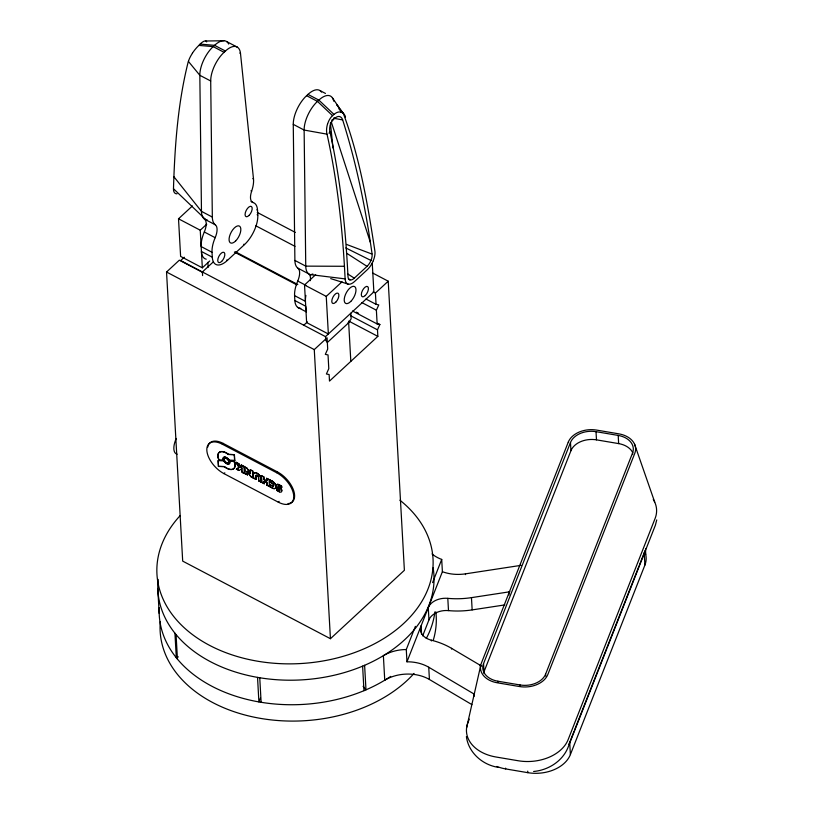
<?xml version="1.0" encoding="UTF-8"?>
<svg xmlns="http://www.w3.org/2000/svg" width="814" height="814" viewBox="0 0 814 814"><rect width="100%" height="100%" fill="white"/><g stroke="black" fill="none" stroke-linecap="round" stroke-linejoin="round"><path stroke-width="1.22" d="M176.994 193.783A13.818 6.085 -61 0 1 175.997 193.701A13.828 6.105 -60.5 0 1 173.474 188.787C174.796 146.001 177.828 102.961 188.339 61.325L199.837 75.295L210.704 80.993L212.332 217.073A23.036 10.613 -62.3 0 0 215.303 224.796A13.828 6.37 -62.3 0 1 215.171 237.688A23.036 10.613 -62.3 0 0 212.016 252.269L212.291 257.173A23.036 10.613 -62.3 0 0 227.432 260.368L244.495 244.587A23.036 10.613 -62.3 0 0 257.794 215.079L257.519 210.175A23.036 10.613 -62.3 0 0 253.134 202.564A13.828 6.37 -62.3 0 1 251.648 191.168A23.036 10.613 -62.3 0 0 253.5 178.988L240.496 53.429L239.815 53.073M279.924 490.099L278.429 488.41A2.167 1.17 47.2 0 1 276.648 485.978L276.618 485.52A3.032 1.638 47.2 0 1 278.876 484.615L281.603 486.05L281.685 487.505L278.602 486.172M466.595 727.767L480.565 666.188M656.735 519.922L655.382 525.234L568.447 746.336C563.196 760.805 548.605 770.146 533.608 771.479M260.5 697.873L258.903 701.912L257.539 677.39M474.155 696.306L474.023 694.006L428.734 667.226A34.564 24.308 -3.2 0 0 406.969 661.802L406.278 649.531L415.384 626.363M432.59 582.6L441.707 559.432A34.564 24.308 -3.2 0 1 432.02 553.947M406.969 661.802L442.389 571.703L441.707 559.432M422.67 635.866L428.958 619.871L428.266 607.61A17.277 12.159 -3.2 0 1 447.802 598.351A69.119 48.616 -3.2 0 0 471.469 597.639L508.842 591.92A17.277 12.159 -3.2 0 1 509.879 591.788M483.577 673.086A20.737 14.591 -3.2 0 1 483.994 671.804L483.547 663.624L570.482 442.521A20.737 14.591 -3.2 0 1 596.021 431.674L618.192 435.429A20.737 14.591 -3.2 0 1 632.549 453.011L632.641 454.548M483.994 671.804L570.94 450.691L570.482 442.521M469.291 719.138L467.938 722.598A40.568 28.541 -3.2 0 0 496.041 757.01L518.203 760.754A40.568 28.541 -3.2 0 0 568.172 739.55L655.107 518.447A40.568 28.541 -3.2 0 0 653.276 499.44M545.726 676.169L545.614 674.124L632.549 453.011M568.721 744.444A34.564 24.308 -3.2 0 0 569.698 742.337L573.931 731.572M574.358 730.494L597.639 671.265M598.066 670.187L602.299 659.421M602.726 658.343L606.532 648.656M606.959 647.578L639.132 565.74M639.56 564.662L644.21 552.818A34.564 24.308 -3.2 0 0 644.922 550.661M496.855 766.452A34.564 24.308 -3.2 0 0 505.647 768.915L527.818 772.669A34.564 24.308 -3.2 0 0 570.38 754.598L644.902 565.079A34.564 24.308 -3.2 0 0 645.461 553.571M202.839 272.527L179.334 260.185L166.534 272.018L182.692 561.121L330.433 638.705L314.275 349.603L327.075 337.769L327.706 349.053L325.305 354.365L328.032 354.935L328.795 368.671L326.404 373.982L329.131 374.562L329.497 381.094L377.849 336.365L377.482 329.823L379.873 324.511L377.147 323.941L376.383 310.205L378.775 304.894L376.048 304.314L365.974 299.033M329.049 133.252L329.914 131.715A9.565 5.749 -72.4 0 1 330.25 125.132M372.252 263.064L373.86 291.9L325.508 336.63L325.712 340.232L327.34 342.511L348.667 322.771L351.139 318.773L350.824 313.207M278.581 486.07L278.449 487.057L279.914 488.054A2.167 1.17 47.2 0 1 281.705 490.486L281.725 490.944A3.032 1.638 47.2 0 1 279.467 491.849L276.74 490.415L276.658 488.96L279.701 490.232M279.731 490.282L278.286 488.542A2.167 1.17 47.2 0 1 276.506 486.111L276.618 485.52M210.704 80.993A23.036 10.613 -62.3 0 1 224.043 52.32L225.427 51.038A23.036 10.613 -62.3 0 1 240.496 53.429M300.824 308.364A23.036 10.613 -62.3 0 1 294.851 300.529L294.576 295.624A23.036 10.613 -62.3 0 1 297.731 281.044A13.828 6.37 -62.3 0 0 297.863 268.152A23.036 10.613 -62.3 0 1 294.892 260.429L293.264 124.349A23.036 10.613 -62.3 0 1 306.603 95.676L307.987 94.393A23.036 10.613 -62.3 0 1 321.54 92.104M209.717 260.999L202.34 267.826L180.616 256.41L178.51 218.803L192.44 205.922M202.34 267.826L200.244 230.209L206.746 224.196M327.543 124.186A13.645 8.415 -73.1 0 1 332.57 115.598L333.984 114.398L318.854 100.102L307.987 94.393M184.29 257.224L180.667 260.561L325.508 336.63M372.059 253.785C365.659 208.516 356.501 163.543 342.663 119.923A9.565 5.851 -71 0 0 339.58 116.555A9.096 5.545 -72 0 0 335.053 118.152L331.613 120.269M213.248 261.935L202.391 271.978L202.594 275.57M342.043 281.786L326.251 296.388L328.357 333.994L306.634 322.588L304.528 284.981L315.669 274.674M348.433 278.775L349.979 279.904A9.219 4.436 -63.6 0 0 354.283 278.174L367.043 266.351A9.219 4.477 -63.5 0 0 372.09 254.11L346.499 244.404M303.785 325.224L307.397 321.876M376.048 304.314L375.417 293.04L388.217 281.196L372.547 272.965M347.741 323.25L349.603 321.54M222.303 444.19L276.618 472.71A20.737 11.223 47.2 0 1 293.742 495.991A20.737 11.223 47.2 0 1 278.266 502.146L223.952 473.626A20.737 11.223 47.2 0 1 206.837 450.346A20.737 11.223 47.2 0 1 222.303 444.19L223.158 443.396L277.472 471.927A20.737 11.223 47.2 0 1 293.661 490.598A20.737 11.223 47.2 0 1 287.973 503.632M218.142 460.602L218.467 466.453L218.142 460.602L223.687 460.866M223.351 460.195A4.294 2.33 47.2 0 1 226.607 457.794A4.294 2.33 47.2 0 1 229.202 463.858A4.294 2.33 47.2 0 1 223.351 460.195L223.474 459.981A4.294 2.33 47.2 0 1 226.75 457.661A4.294 2.33 47.2 0 1 229.345 463.726A4.294 2.33 47.2 0 1 223.494 460.063L218.986 459.808A10.938 5.922 47.2 0 1 219.709 452.014A10.938 5.922 47.2 0 1 228.581 454.354L234.422 454.65L234.747 460.5L229.06 460.348L234.747 460.5M218.844 459.93A10.938 5.922 47.2 0 1 219.566 452.146A10.938 5.922 47.2 0 1 228.439 454.477L228.581 454.354M228.439 454.487L234.422 454.65M218.467 466.453L224.44 466.595A10.938 5.922 47.2 0 0 233.323 468.966A10.938 5.922 47.2 0 0 234.096 461.212L229.446 461.111L234.096 461.212M235.887 462.342L238.98 463.766L241.738 468.284L238.838 463.899L235.887 462.342L239.072 467.511L236.365 469.118L238.97 470.482L241.768 468.793C241.361 475.569 247.11 474.623 244.037 466.422L241.565 465.12L241.595 468.416M223.952 473.626L224.806 472.832M236.365 469.118L239.214 467.378L236.029 462.21M238.97 470.482L236.508 468.986M244.271 473.27L244.037 466.422M241.768 468.793L241.799 471.967M250.559 473.188L246.784 467.867L244.536 466.89L246.642 467.999L250.417 473.321L250.366 469.739L252.737 470.991L252.971 477.838L250.854 476.719L247.09 471.398L250.997 476.587L253.113 477.706M244.912 473.606L247.425 474.715L244.912 473.606L244.678 466.758M250.417 473.321L250.366 469.739M252.971 477.838L252.737 470.991M253.307 474.755L253.449 474.623A4.874 2.635 47.2 0 1 257.082 473.168A4.874 2.635 47.2 0 1 261.101 478.642L261.152 482.153L258.679 480.86L258.496 477.472A1.73 0.936 47.2 0 0 257.061 475.529A1.73 0.936 47.2 0 0 255.769 476.048L255.962 479.426L253.49 478.133L253.307 474.755A4.874 2.635 47.2 0 1 256.939 473.3A4.874 2.635 47.2 0 1 260.958 478.774L261.152 482.153M253.49 478.133L253.449 474.623M255.769 476.048L255.911 475.915A1.73 0.936 47.2 0 1 257.204 475.396A1.73 0.936 47.2 0 1 258.638 477.35L258.679 480.86M255.962 479.426L255.911 475.915M261.345 475.712L263.96 476.882C262.077 479.761 268.773 483.272 266.687 478.317L269.169 479.619L269.393 486.457L266.921 485.164C268.752 482.366 262.189 478.917 264.194 483.73L261.721 482.427L261.345 475.712L263.817 477.014L263.96 479.558M261.721 482.427L261.487 475.579M266.687 480.982L266.687 478.317M264.194 483.73L264.204 481.155M269.169 479.619L266.544 478.449M276.618 472.71L277.472 471.927M270.014 484.798L272.232 485.958A1.842 0.997 47.2 0 0 273.606 485.409A1.842 0.997 47.2 0 0 272.09 483.343L269.872 482.183L269.749 479.995L272.1 481.023A4.925 2.666 47.2 0 1 276.17 486.558A4.925 2.666 47.2 0 1 272.497 488.013L270.136 486.986L270.014 484.798L272.375 485.826A1.842 0.997 47.2 0 0 273.748 485.276A1.842 0.997 47.2 0 0 272.222 483.211L270.014 482.051L269.892 479.863M266.921 485.164L266.931 482.59M269.749 479.995L272.1 481.023M269.393 486.457L267.063 485.032M270.136 486.986L270.156 484.666M276.475 485.653A3.032 1.638 47.2 0 1 278.734 484.747L278.876 484.615M278.948 486.273L281.685 487.505M279.019 487.586L280.057 487.922A2.167 1.17 47.2 0 1 281.848 490.354L281.725 490.944M276.74 490.415L276.801 488.827M281.542 487.637L281.603 486.05M276.658 488.96L279.314 490.14M279.467 491.849L276.882 490.282M278.266 502.146L279.121 501.353M330.433 638.705L404.385 570.288L388.217 281.196M178.368 656.878L176.312 657.753L174.939 633.221M278.653 486.05L279.161 487.454M442.389 571.703A34.564 24.308 -3.2 0 0 465.455 573.85L521.123 565.343M428.958 619.871A17.277 12.159 -3.2 0 1 448.494 610.612A69.119 48.616 -3.2 0 0 472.151 609.9L504.853 604.904M333.842 118.142L335.042 118.132M205.84 40.995L224.054 40.761M333.72 101.18A23.036 10.613 -62.3 0 0 318.854 100.102L317.46 101.384A23.036 10.613 -62.3 0 0 304.131 130.057L305.749 266.137A23.036 10.613 -62.3 0 0 310.327 274.613L345.116 278.887L344.444 266.28L305.749 266.137L294.892 260.429M218.61 466.32L224.44 466.595M570.94 450.691A20.737 14.591 -3.2 0 1 596.479 439.855L618.65 443.599A20.737 14.591 -3.2 0 1 632.814 452.859M483.547 663.624A20.737 14.591 -3.2 0 0 497.903 681.216L520.075 684.961A20.737 14.591 -3.2 0 0 545.614 674.124M344.444 266.28C341.799 221.907 336.64 177.594 327.024 134.157L304.131 130.057L293.264 124.349M333.75 118.264L342.663 119.923M498.087 767.307C482.509 764.946 468.447 752.594 466.391 736.619M330.698 278.602L348.097 284.096A13.818 6.644 -63.6 0 0 354.558 281.512L367.328 269.668A13.818 6.604 -63.3 0 0 370.523 265.863A13.818 6.644 -63.4 0 0 373.107 261.141M345.797 247.944L370.981 260.47M226.597 41.524L237.464 47.232M320.024 90.588L325.458 93.437M225.427 51.038L214.56 45.33L200.163 44.119L198.779 45.401L213.176 46.612L224.043 52.32M306.603 95.676L317.46 101.384L332.59 115.68M252.818 178.632L253.5 178.988M250.966 190.812L251.648 191.168M251.088 201.496L253.134 202.564M256.848 209.819L257.519 210.175M257.265 212.423L295.319 232.407M257.122 214.723L257.794 215.079M255.83 225.793L295.004 246.357M373.178 291.86L375.417 293.04M212.332 217.073L201.465 211.365L173.881 176.709M215.303 224.796L204.436 219.088A13.828 6.37 -62.3 0 1 204.304 231.98A23.036 10.613 -62.3 0 0 201.15 246.571L212.016 252.269M297.863 268.152L308.72 273.86A13.828 6.37 -62.3 0 1 310.358 280.667M361.833 302.564L376.383 310.205M243.813 244.231L244.495 244.587M204.304 231.98L215.171 237.688M297.731 281.044L305.881 285.317M178.51 218.803L200.244 230.209M304.528 284.981L326.251 296.388M356.369 312.169L358.608 313.349M377.635 323.341L379.873 324.511M352.523 311.009L377.147 323.941M235.409 251.78L297.802 284.544M234.391 252.065L296.784 284.839M350.62 315.72L377.482 329.823M348.748 321.082L377.849 336.365M226.75 260.012L227.432 260.368M294.576 295.624L305.443 301.333A23.036 10.613 -62.3 0 1 305.891 295.411M212.291 257.173L201.424 251.475A23.036 10.613 -62.3 0 0 206.237 259.178M294.851 300.529L305.718 306.237A23.036 10.613 -62.3 0 0 306.512 310.226M297.67 307.336L306.359 311.904M166.534 272.018L314.275 349.603M241.422 465.252L243.895 466.554M250.224 469.871L252.594 471.123M278.734 484.747L281.461 486.182M264.102 479.426L266.829 480.85M264.062 481.288L266.788 482.722M241.941 471.835L244.414 473.138M253.632 478.001L256.105 479.293M258.821 480.728L261.294 482.02M261.864 482.295L264.336 483.597M270.279 486.853L272.497 488.013M421.56 634.32L421.082 625.885A17.277 12.159 -3.2 0 0 431.359 640.191A69.119 48.616 -3.2 0 1 451.536 648.32L480.046 665.17A17.277 12.159 -3.2 0 0 481.715 666.035M406.278 649.531A34.564 24.308 -3.2 0 0 383.374 655.667L384.747 680.199A34.564 24.308 -3.2 0 1 429.426 679.497L471.886 704.598M346.906 253.398L367.043 266.351M347.568 273.84L354.273 278.154M173.504 188.756L204.009 217.908M204.69 218.549L206.044 219.841A23.036 10.613 -62.3 0 1 201.465 211.365L199.837 75.295A23.036 10.613 -62.3 0 1 213.176 46.612L214.56 45.33A23.036 10.613 -62.3 0 1 228.683 44.048M363.095 686.294L365.985 689.834L364.611 665.303M338.97 108.883L340.405 110.714M341.127 111.63L341.849 112.546M344.017 115.283C360.002 158.781 367.918 205.413 374.928 251.302A13.828 6.716 -63.4 0 1 373.209 260.846M343.579 113.746L336.976 105.047L344.658 115.242M332.407 97.812L339.204 107.824M634.554 444.139L654.731 502.146M331.288 121.927L370.401 242.45M329.914 131.715C340.415 179.263 345.614 227.828 347.975 276.424A9.219 4.436 -64 0 0 349.979 279.904M330.403 122.914L332.997 148.006M644.21 552.818L644.902 565.079M618.192 435.429L618.65 443.599M596.021 431.674L596.479 439.855M569.698 742.337L570.38 754.598M527.726 771.133L527.818 772.669M520.075 684.961L520.136 685.988M508.842 591.92L509.015 594.993M505.606 768.151L505.647 768.915M497.903 681.216L497.964 682.234M480.046 665.17L480.087 665.933M471.469 597.639L472.151 609.9M465.455 573.85L465.496 574.613M451.536 648.32L451.577 649.084M447.802 598.351L448.494 610.612M431.359 640.191L431.4 640.954M428.734 667.226L429.426 679.497M348.667 322.771L350.824 361.365M362.606 666.157L363.98 690.679M259.758 677.767L261.121 702.289M247.232 471.265L247.425 474.715M247.09 471.398L247.283 474.847M241.565 465.12L241.738 468.284M234.279 454.782L234.605 460.632M207.865 262.332L208.15 267.318M176.068 634.605L177.442 659.136M157.804 588.888L159.178 613.42M645.553 548.504L645.695 554.548M435.866 611.965A138.248 97.242 -3.2 0 1 433.18 640.526M414.051 673.422A138.248 97.242 -3.2 0 1 254.935 717.338A138.248 97.242 -3.2 0 1 160.307 621.652M434.89 611.904A138.248 97.242 -3.2 0 1 426.292 638.471M390.689 676.403A138.248 97.242 -3.2 0 1 239.469 697.364A138.248 97.242 -3.2 0 1 159.229 607.804M433.129 567.836A138.248 97.242 -3.2 0 1 298.626 680.036A138.248 97.242 -3.2 0 1 158.16 579.405M271.957 481.155A4.925 2.666 47.2 0 1 276.027 486.68A4.925 2.666 47.2 0 1 272.354 488.146M207.804 447.028A20.737 11.223 47.2 0 1 223.158 443.396M233.954 461.345A10.938 5.922 47.2 0 1 233.18 469.098A10.938 5.922 47.2 0 1 224.298 466.727M177.126 454.192A15.67 7.214 -62.3 0 1 176.251 438.471M399.908 500.203A138.248 97.242 -3.2 0 1 394.007 631.532A138.248 97.242 -3.2 0 1 208.058 644.556A138.248 97.242 -3.2 0 1 180.179 515.588M312.871 273.972A28.978 13.35 -62.3 0 1 310.276 274.776M340.812 112.047A14.367 8.832 -70.6 0 1 345.492 117.063M333.994 114.459A13.645 8.354 -71.9 0 1 340.74 112.057M326.963 134.208A14.367 8.649 -72.7 0 1 327.452 124.277M348.117 284.106A13.828 6.634 -64.1 0 1 345.146 278.856M330.291 125.071A9.096 5.576 -72.7 0 1 333.648 119.363M207.082 219.739A28.978 13.35 -62.3 0 1 205.993 220.014M206.675 41.921A14.367 4.08 -55.5 0 0 205.525 40.954A13.645 3.897 -54.4 0 0 200.213 43.925M192.409 53.164A13.645 3.785 -53.5 0 1 198.738 45.543M188.492 61.203A14.367 4.243 -53.6 0 1 192.409 53.266M568.264 442.144L481.328 663.247A23.036 16.209 -3.2 0 0 497.283 682.793L519.454 686.538A23.036 16.209 -3.2 0 0 547.832 674.501L634.767 453.388A23.036 16.209 -3.2 0 0 618.813 433.842L596.642 430.097A23.036 16.209 -3.2 0 0 568.264 442.144M224.338 460.175A3.093 1.679 47.2 0 0 228.551 462.82A3.093 1.679 47.2 0 0 226.699 458.455A3.093 1.679 47.2 0 0 224.338 460.175M224.196 460.307A3.093 1.679 47.2 0 0 228.408 462.952A3.093 1.679 47.2 0 0 226.557 458.587A3.093 1.679 47.2 0 0 224.196 460.307M365.293 295.513A5.759 2.656 -62.3 0 0 367.724 286.63A5.759 2.656 -62.3 0 0 361.599 292.704A5.759 2.656 -62.3 0 0 365.293 295.513M350.803 301.414A9.524 4.385 -62.3 0 0 354.812 286.711A9.524 4.385 -62.3 0 0 344.688 296.764A9.524 4.385 -62.3 0 0 350.803 301.414M335.755 302.208A5.759 2.656 -62.3 0 0 338.186 293.315A5.759 2.656 -62.3 0 0 332.061 299.399A5.759 2.656 -62.3 0 0 335.755 302.208M235.653 240.944A9.524 4.385 -62.3 0 0 239.672 226.241A9.524 4.385 -62.3 0 0 229.538 236.294A9.524 4.385 -62.3 0 0 235.653 240.944M221.703 261.355A5.759 2.656 -62.3 0 0 224.135 252.472A5.759 2.656 -62.3 0 0 218.01 258.547A5.759 2.656 -62.3 0 0 221.703 261.355M249.053 215.425A5.759 2.656 -62.3 0 0 251.475 206.532A5.759 2.656 -62.3 0 0 245.35 212.617A5.759 2.656 -62.3 0 0 249.053 215.425"/></g></svg>
